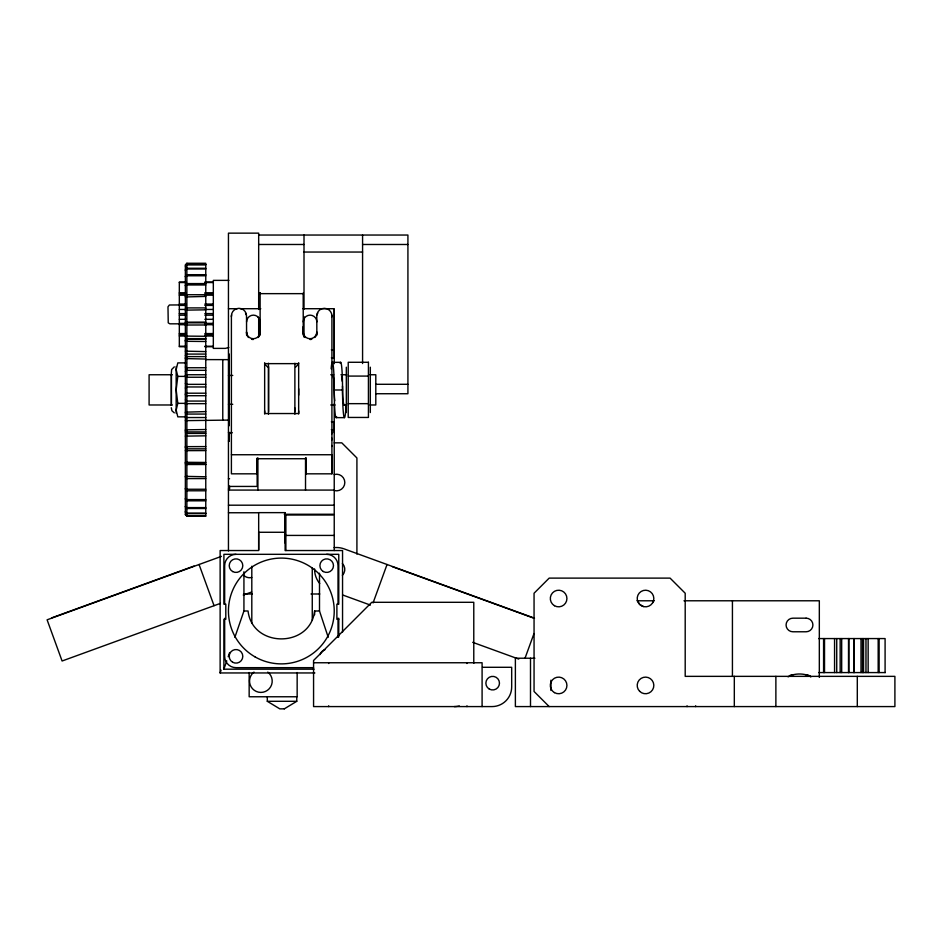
<?xml version="1.0" encoding="UTF-8"?>
<svg xmlns="http://www.w3.org/2000/svg" width="942" height="942" viewBox="0 0 942 942"><rect width="100%" height="100%" fill="white"/><g stroke="black" fill="none" stroke-linecap="round" stroke-linejoin="round"><path stroke-width="1.41" d="M246.58 335.164L246.521 315.876A7.56 7.56 0 0 0 238.962 308.328A7.56 7.56 0 0 0 231.402 315.876L231.402 473.826L257.107 473.826L257.107 458.13L257.154 486.437L229.577 486.437M231.402 433.826L231.402 431.919M260.122 326.568L260.122 332.738A6.806 6.759 0 0 1 259.886 334.481M264.655 413.95L264.655 410.877M268.623 411.666L268.623 366.744M258.673 549.893L258.673 512.636L285.12 512.636L285.12 550.54L342.547 550.54L342.547 632.153M294.693 411.666L294.693 407.65M298.661 413.95L298.661 410.877M298.661 395.157L298.661 388.775M303.194 326.568L303.194 332.738A6.806 6.759 0 0 0 303.43 334.481M303.194 293.033L303.253 335.164M231.402 454.739L331.914 454.739L331.914 473.826L306.221 473.826L306.221 458.73L257.107 458.73M331.914 446.461L331.914 445.495M331.914 439.926L331.914 438.148M331.914 433.826L331.914 431.919M334.233 432.566L334.233 421.792L331.36 421.792M334.233 309.471L334.233 357.842L331.36 357.842M186.222 362.894L177.803 362.894L176.166 369.641L177.803 376.388L176.166 389.87L177.803 403.353L176.166 410.1L177.803 416.847L186.222 416.847M328.216 637.31L319.503 610.993L314.628 610.993C310.342 648.178 252.338 648.178 248.052 610.993L243.931 610.993L234.876 637.31M314.863 672.953L220.134 672.953L221.087 670.186M314.051 669.185L223.902 669.185L226.763 660.872M228.2 656.715L229.624 652.559M373.056 602.939L387.044 564.505M525.012 658.258L534.008 633.542M652.724 602.68L653.548 600.678A8.313 8.313 0 0 0 643.374 590.493A8.313 8.313 0 0 0 639.642 604.399L643.374 606.554M185.362 285.32L186.881 283.589L205.768 283.589M185.362 276.43L186.881 274.699L205.768 274.699M185.362 296.436L186.881 294.728L205.768 294.728M185.362 269.965L186.881 268.27L205.768 268.27M185.362 309.541L186.881 307.904L205.768 307.904M185.362 340.192L186.881 338.625L205.768 338.625M295.694 367.003L297.672 364.978M185.362 324.354L186.881 322.823L205.768 322.823M186.881 263.265L185.362 264.773L185.362 514.591L186.881 516.157L205.768 516.157L205.768 263.265L186.881 263.265L186.881 267.787M185.362 355.523L186.881 354.086L205.768 354.086M185.362 340.557L186.881 339.179L205.768 339.179M185.362 371.595L186.881 370.324L205.768 370.324M185.362 357.819L186.881 356.606L205.768 356.606M185.362 270.189L186.881 269L205.768 269M788.077 676.839C794.188 673.035 804.798 673.035 810.921 676.839A6.806 6.806 0 0 0 806.105 674.849M185.362 388.022L186.881 386.962L205.768 386.962M185.362 375.764L186.881 374.739L205.768 374.739M185.362 276.771L186.881 275.77L205.768 275.77M284.307 708.855L296.777 701.295L296.777 696.762M185.362 404.483L186.881 403.659L205.768 403.659M185.362 394.015L186.881 393.203L205.768 393.203M185.362 285.756L186.881 284.967L205.768 284.967M174.305 366.874L171.656 369.511L171.279 373.856M334.233 474.544L334.351 474.497A8.313 8.313 0 0 1 344.819 482.528A8.313 8.313 0 0 1 334.351 490.558L334.233 490.511M185.362 420.638L228.447 420.097M185.362 412.16L205.768 411.583M185.362 296.965L205.768 296.412M52.022 617.74L194.052 566.048M221.382 556.381L47.1 619.812L62.09 661.001L220.298 603.422M243.283 595.05L251.667 592M185.362 429.846L205.768 429.517M185.362 436.134L205.768 435.816M185.362 310.142L205.768 309.836M228.824 347.457L225.421 348.387L213.328 348.387L213.328 280.375L228.918 280.375M185.362 322.188L205.768 322.105M185.362 325.025L205.768 324.978M185.362 450.653L205.768 450.594M258.673 235.041L407.921 235.041L407.921 393.732L375.74 393.732M258.673 244.484L304.007 244.484M362.576 244.484L407.921 244.484M304.007 252.044L362.576 252.044M205.768 264.431L186.881 264.431L185.362 266.056L186.881 264.796L205.768 264.796M186.41 282.047L179.321 282.047L179.321 346.727L186.41 346.727M204.826 282.047L213.328 282.047M179.321 282.529L186.41 282.529M204.826 282.529L213.328 282.529M179.321 292.762L186.41 292.762M204.826 292.762L213.328 292.762M303.194 293.645L260.122 293.645L260.122 292.703L260.122 331.925A6.806 6.806 0 0 1 253.327 338.72A6.806 6.806 0 0 1 246.521 331.925L246.521 332.738A6.806 6.759 0 0 0 248.511 337.519M179.321 293.904L186.41 293.904M204.826 293.904L213.328 293.904M179.321 295.187L186.41 295.187M204.826 295.187L213.328 295.187M179.321 304.066L186.41 304.066M204.826 304.066L213.328 304.066M180.028 304.937L169.383 304.996L167.982 306.833L168.241 322.882L169.878 323.824L180.028 323.824M179.321 305.396L186.41 305.396M204.826 305.396L213.328 305.396M228.447 308.717L237.254 308.717M240.198 308.717L260.769 308.717M302.971 308.717L334.233 308.717L334.233 363.706M179.321 309.447L186.41 309.447M204.826 309.447L213.328 309.447M179.321 313.592L186.41 313.592M204.826 313.592L213.328 313.592M179.321 315.181L186.41 315.181M204.826 315.181L213.328 315.181M179.321 319.314L186.41 319.314M204.826 319.314L213.328 319.314M179.321 323.365L186.41 323.365M204.826 323.365L213.328 323.365M179.321 324.696L186.41 324.696M204.826 324.696L213.328 324.696M179.321 333.574L186.41 333.574M204.826 333.574L213.328 333.574M179.321 334.857L186.41 334.857M204.826 334.857L213.328 334.857M179.321 336.011L186.41 336.011M204.826 336.011L213.328 336.011M205.768 336.282L185.362 336.094M205.768 341.499L185.362 341.287M179.321 346.232L186.41 346.232M204.826 346.232L213.328 346.232M204.826 346.727L213.328 346.727M331.337 349.835L334.233 349.835M205.768 351.602L185.362 351.154M205.768 359.043L185.362 358.584M205.768 359.608L228.447 359.644M332.349 362.34L340.663 362.34M264.655 363.636L298.661 363.636M205.768 367.745L186.881 367.745L185.362 367.027M172.351 374.751L149.095 374.751L149.095 404.978L172.351 404.978M330.748 374.751L333.656 374.751M340.922 374.751L346.738 374.751M369.982 374.751L375.799 374.751L375.799 404.978L369.982 404.978M228.447 375.434L232.756 375.434M348.222 376.082L368.428 376.082M177.803 376.388L186.222 376.388M205.768 377.247L186.881 377.247L185.362 376.553M375.74 384.289L407.921 384.289M205.768 384.348L186.881 384.348L185.362 383.394M331.855 375.269A15.237 1.884 -90 0 1 334.233 389.988L342.547 389.988A15.237 1.896 90 0 0 344.925 404.707M205.768 395.722L186.881 395.722L185.362 394.804M205.768 401.068L186.881 401.068L185.362 399.903M177.803 403.353L186.222 403.353M348.222 403.659L368.428 403.659M228.447 404.306L232.756 404.306M330.748 404.978L335.105 404.978M343.83 404.978L346.738 404.978M205.768 414.068L186.881 414.068L185.362 412.937M205.768 417.542L186.881 417.542L185.362 416.199M336.129 417.636L344.442 417.636M331.337 429.693L334.233 429.693M205.768 431.895L186.881 431.895L185.362 430.588M228.447 432.39L229.2 432.39L229.2 441.292M229.2 432.708L232.144 432.708M205.768 433.438L186.881 433.438L185.362 431.931M228.447 440.997L229.2 440.997M334.233 442.846L341.793 442.846L356.912 457.965L356.912 554.108M205.768 446.59L185.362 446.661L186.881 448.392M205.768 448.828L186.881 448.828L185.362 447.368M205.768 462.463L185.362 462.287M205.768 464.088L185.362 463.864M205.768 464.512L186.881 464.512L185.362 462.922M205.768 476.782L185.362 476.358M205.768 478.595L186.881 478.595L185.362 476.923M228.447 478.736L229.577 478.736M228.447 488.945L229.577 488.945L229.577 486.025M205.768 489.251L186.881 489.251L185.362 488.58M228.447 490.075L334.233 490.075M205.768 490.782L186.881 490.782L185.362 489.063M205.768 499.601L186.881 499.601L185.362 498.695M185.362 499.083L186.881 500.826L205.768 500.826M228.447 505.195L334.233 505.195M205.768 507.608L186.881 507.608L185.362 506.502M205.768 508.503L186.881 508.503L185.362 506.784M228.447 512.754L258.673 512.754M205.768 513.107L186.881 513.107L185.362 511.812M205.768 513.649L186.881 513.649L185.362 511.989M284.284 514.261L334.233 514.261L334.233 403.859M284.649 515.015L334.233 515.015L334.233 550.54M205.768 515.981L186.881 515.981L185.362 514.532M285.12 532.277L258.673 532.277L258.673 550.54L220.134 550.54L220.134 672.953M285.873 535.421L334.233 535.421M243.554 593.99L252.35 593.99M311.001 593.99L319.797 593.99M637.063 600.784L654.301 600.784M683.974 600.784L819.328 600.784L819.328 677.392M338.767 619.306L336.883 619.306L336.883 604.187L338.767 604.187L338.767 554.32L223.902 554.32L223.902 604.187L225.797 604.187L225.797 619.306L223.902 619.306L223.902 669.185M818.622 638.57L885.091 638.57L885.091 672.576M534.903 658.222L515.38 658.222L515.38 706.582L894.9 706.582L894.9 676.356L685.199 676.356L685.199 593.236L670.08 578.117L549.174 578.117L534.055 593.236L534.055 691.475L549.174 706.582M313.568 662.756L482.092 662.756L482.092 706.582M482.528 667.289L511.683 667.289L511.683 686.942A19.652 19.652 0 0 1 492.03 706.582L313.568 706.582L313.568 660.483L371.76 602.303L473.779 602.303L473.779 663.368M313.521 667.666L235.995 667.666A11.339 11.339 0 0 1 224.667 656.338L224.667 618.305M818.622 672.576L885.362 672.576M267.304 696.762L267.304 701.295L296.777 701.295M284.284 708.855L279.786 708.855L267.304 701.295M534.503 618.176L343.995 548.833A21.913 21.913 0 0 0 334.116 547.643M392.378 566.695L397.336 568.509M397.865 568.697L528.191 616.127M528.709 616.327L534.032 618.258M342.594 594.967L370.43 605.094M472.696 642.326L518.748 659.082M174.305 412.855L171.939 410.794L171.279 407.733M265.644 364.978L267.634 367.003M258.19 317.136L260.18 321.94L260.18 335.164M637.498 600.678L639.642 604.399A8.313 8.313 0 0 0 653.548 600.678M199.068 564.505L214.058 605.682M879.121 638.57L879.121 672.576M878.179 638.57L878.179 672.576M868.147 638.57L868.147 672.576M865.969 638.57L865.969 672.576M863.567 638.57L863.567 672.576M862.542 638.57L862.542 672.576M861.023 638.57L861.023 672.576M857.302 676.356L857.302 706.582M854.182 638.57L854.182 672.576M853.817 638.57L853.817 672.576M848.883 638.57L848.883 672.576M848.518 638.57L848.518 672.576M841.677 638.57L841.677 672.576M840.158 638.57L840.158 672.576M836.731 638.57L836.731 672.576M834.565 638.57L834.565 672.576M824.521 638.57L824.521 672.576M823.579 638.57L823.579 672.576M775.878 676.356L775.878 706.582M734.313 676.356L734.313 706.582M732.429 600.784L732.429 676.356M695.655 705.829L695.655 706.582M687.059 705.829L687.059 706.582M550.905 680.206L550.905 690.462M530.499 658.222L530.499 706.582M466.973 662.756L466.973 663.498M466.973 705.841L466.973 706.582M370.324 367.203L370.324 412.537M362.576 235.041L362.576 363.53M346.326 367.203L346.326 412.537M338.767 618.293L338.767 636.91M338.013 603.681L338.013 565.647A11.339 11.339 0 0 0 326.686 554.32M338.013 618.305L338.013 637.322M331.914 473.826L331.914 315.876A7.56 7.56 0 0 0 324.354 308.328A7.56 7.56 0 0 0 316.795 315.876L316.853 335.164M328.687 662.756L328.687 663.498M328.687 705.841L328.687 706.582M319.503 573.207L319.503 610.993M314.628 610.993L314.628 614.773M312.261 567.673L312.261 620.024M306.221 457.859L306.221 473.826M305.526 457.871L305.526 490.075M304.007 235.041L304.007 309.247M304.007 316.583L304.007 337.118M298.661 362.717L298.661 413.538L264.655 413.538L264.655 362.717M297.154 672.529L297.154 696.762L249.159 696.762L249.159 672.529M294.881 363.271L294.881 414.233M285.873 515.015L285.873 550.54M285.12 512.636L285.12 543.098M268.435 363.271L268.435 414.233M258.673 309.471L258.673 233.145L228.447 233.145L228.447 550.976M258.673 317.76L258.673 336.471M257.908 457.871L257.908 490.075M251.808 566.213L251.808 622.933M243.931 571.759L243.931 610.993M229.2 353.968L229.2 425.76M224.667 603.681L224.667 565.647A11.339 11.339 0 0 1 235.995 554.32M222.771 359.608L222.771 420.097M186.881 268.27L186.881 500.826M186.881 501.462L186.881 516.157M176.166 366.509L176.166 413.232M171.456 374.41L171.456 405.331M171.279 374.41L171.279 405.331M789.478 675.755A6.806 6.806 0 0 1 792.881 674.849M459.331 705.911A19.652 19.652 0 0 1 454.244 706.582M251.75 577.458A8.313 8.313 0 0 1 243.719 575.303M342.382 563.552A8.313 8.313 0 0 1 342.382 575.303M319.715 583.51A21.913 21.913 0 0 1 314.593 568.944M320.115 654.572A6.806 6.806 0 0 1 324.919 649.768M317.054 314.852A7.56 7.512 0 0 1 317.807 313.05M331.655 314.852A7.56 7.512 0 0 1 331.914 316.795M259.215 336.117A6.806 6.759 0 0 1 258.132 337.519M253.327 339.497A6.806 6.759 0 0 1 251.561 339.261M314.805 337.519A6.806 6.759 0 0 0 316.795 332.738L316.795 331.925A6.806 6.806 0 0 1 310 338.72A6.806 6.806 0 0 1 303.194 331.925M311.755 339.261A6.806 6.759 0 0 1 310 339.497M305.184 337.519A6.806 6.759 0 0 1 304.113 336.117M231.402 316.795A7.56 7.512 0 0 1 231.661 314.852M245.509 313.05A7.56 7.512 0 0 1 246.262 314.852M246.58 321.94A6.806 6.806 0 0 1 253.374 315.134A6.806 6.806 0 0 1 260.18 321.94M303.253 321.94A6.806 6.806 0 0 1 310.059 315.134A6.806 6.806 0 0 1 316.853 321.94M267.775 672.093A11.339 11.339 0 0 1 269.235 688.743A11.339 11.339 0 0 1 252.515 688.743A11.339 11.339 0 0 1 253.975 672.093M340.168 363.282A27.648 1.884 90 0 1 342.547 389.988A27.648 1.884 -90 0 0 343.889 416.446A27.648 1.884 -90 0 0 346.008 405.343M341.605 376.8A15.237 1.884 90 0 1 342.205 381.251M342.488 386.043A15.237 1.884 90 0 1 342.547 389.988M336.612 416.694A27.648 1.884 90 0 1 334.233 389.988A27.648 1.884 -90 0 0 333.15 364.931A27.648 1.884 -90 0 0 331.137 368.817M334.787 400.762A15.237 1.896 -90 0 1 334.233 389.988M368.428 362.281L348.222 362.281L348.222 417.447L368.428 417.447L368.428 362.281M806.105 618.176L792.881 618.176A6.806 6.806 0 0 0 786.075 624.97A6.806 6.806 0 0 0 792.881 631.776L806.105 631.776A6.806 6.806 0 0 0 812.911 624.97A6.806 6.806 0 0 0 806.105 618.176M554.461 605.718A8.313 8.313 0 0 0 566.931 598.523A8.313 8.313 0 0 0 554.461 591.329A8.313 8.313 0 0 0 554.461 605.718M489.263 689.049A6.806 6.806 0 0 0 499.472 683.162A6.806 6.806 0 0 0 489.263 677.274A6.806 6.806 0 0 0 489.263 689.049M639.642 691.31A8.313 8.313 0 0 0 653.548 687.578A8.313 8.313 0 0 0 643.374 677.392A8.313 8.313 0 0 0 639.642 691.31M554.461 692.629A8.313 8.313 0 0 0 566.931 685.423A8.313 8.313 0 0 0 554.461 678.228A8.313 8.313 0 0 0 554.461 692.629M232.603 662.226A6.806 6.806 0 0 0 242.8 656.338A6.806 6.806 0 0 0 232.603 650.439A6.806 6.806 0 0 0 232.603 662.226M323.283 571.535A6.806 6.806 0 0 0 333.48 565.647A6.806 6.806 0 0 0 323.283 559.76A6.806 6.806 0 0 0 323.283 571.535M232.603 571.535A6.806 6.806 0 0 0 242.8 565.647A6.806 6.806 0 0 0 232.603 559.76A6.806 6.806 0 0 0 232.603 571.535M254.893 656.798A52.893 52.893 0 0 0 334.233 610.993A52.893 52.893 0 0 0 254.893 565.176A52.893 52.893 0 0 0 254.893 656.798"/></g></svg>
